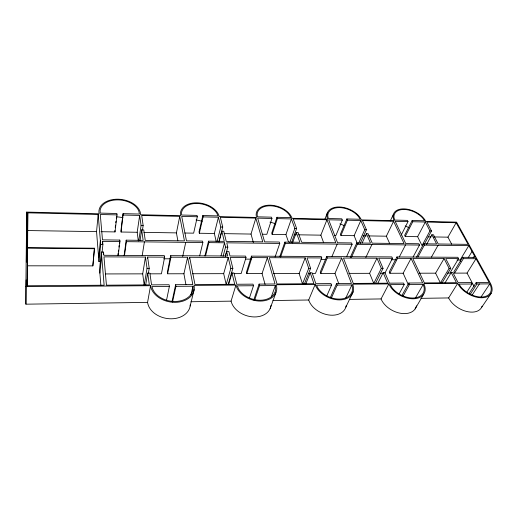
<?xml version="1.0" encoding="UTF-8"?>
<svg xmlns="http://www.w3.org/2000/svg" width="518" height="518" viewBox="0 0 518 518"><rect width="100%" height="100%" fill="white"/><g stroke="black" fill="none" stroke-linecap="round" stroke-linejoin="round"><path stroke-width="0.78" d="M190.307 304.59A21.581 16.207 10.5 0 1 169.658 318.758A21.581 16.207 10.5 0 1 147.578 302.382L25.913 304.183L25.9 286.648L150.563 285.709A22.106 16.233 10.9 0 0 175.116 302.35A22.106 16.233 10.9 0 0 194.056 285.386L235.923 285.068A21.128 15.171 18.3 0 0 260.431 301.075A21.128 15.171 18.3 0 0 276.262 284.764L315.145 284.473A20.467 14.044 23.9 0 0 339.549 299.896A20.467 14.044 23.9 0 0 352.661 284.188L388.869 283.916A20.008 12.931 27.6 0 0 413.124 298.795A20.008 12.931 27.6 0 0 423.841 283.657L457.647 283.404A19.658 11.895 30.1 0 0 481.714 297.772A19.658 11.895 30.1 0 0 490.332 283.158L456.572 222.144L425.822 221.426A18.085 10.729 25.1 0 0 403.956 208.877A18.085 10.729 25.1 0 0 394.101 220.681L361.363 219.917A18.506 11.538 22.1 0 0 339.348 206.986A18.506 11.538 22.1 0 0 327.564 219.127L292.035 218.292A18.745 12.147 18.1 0 0 270.279 205.173A18.745 12.147 18.1 0 0 256.546 217.463L219.224 216.589A19.833 13.151 13.2 0 0 196.995 202.816A19.833 13.151 13.2 0 0 180.594 215.689L140.598 214.75A20.94 13.882 7.7 0 0 118.156 199.203A20.94 13.882 7.7 0 0 99.158 213.785L26.671 212.089L26.34 262.14M27.266 286.545L27.473 248.148L94.451 248.718L94.412 248.2L27.48 247.617L27.791 212.84L98.167 214.465L100.699 244.496L98.964 261.622L100.395 261.629M27.609 247.507L27.791 212.84M27.473 248.148L27.137 285.761L104.131 285.211L101.34 252.085L103.548 252.104L103.827 255.29L164.368 255.627L164.62 257.168L161.435 273.808L150.343 273.834M25.9 286.648L26.671 212.089M25.913 304.183L26.159 279.927M94.412 248.2L92.852 265.883L27.448 265.812M92.852 265.883L94.451 248.718M98.964 261.622L96.555 231.63L98.167 214.465M98.653 257.737L100.369 240.598M101.34 252.085L99.573 269.198L100.9 285.722M102.299 244.496L102.616 241.382L119.943 241.582L118.182 255.484M99.896 273.161L101.67 256.06M102.078 252.298L102.888 244.515L102.616 241.382M103.302 254.435L103.548 252.104M115.229 227.421L115.508 225.103M115.779 222.779L115.961 221.231M116.33 218.143L116.511 216.595M100.965 231.701L115.009 231.922L117.029 214.899L116.874 213.5L100.201 213.105L100.149 210.049A19.891 13.183 7.7 0 1 118.298 199.883A19.891 13.183 7.7 0 1 138.811 211.014L139.433 214.031L123.083 213.643L120.94 230.614L121.102 232.019L137.179 232.271L138.319 240.825M117.832 255.529L118.123 253.211M118.318 251.67L118.512 250.123M118.9 247.034L119.095 245.487M119.393 243.169L119.781 240.08L102.486 239.866L100.278 214.517L117.029 214.899M121.102 232.019L123.083 213.643M124.119 255.568L126.198 240.158L143.149 240.365L141.686 229.856L143.758 229.895L145.247 240.391L184.447 240.876L179.74 216.349L141.712 215.469L143.149 225.583L142.437 230.167M124.495 255.523L126.379 241.66L126.198 240.158M137.179 232.271L139.679 215.423L123.252 215.048M138.753 240.851L141.084 225.544L139.679 215.423M140.035 240.572L141.686 229.856M142.204 255.62L144.405 241.867M145.61 285.081L144.198 285.088L142.703 273.854L145.467 257.07L103.963 256.863L106.436 285.191L149.339 284.887L147.708 273.154L149.89 273.148L151.554 284.868L169.121 284.745L169.386 286.396L166.459 300.569M147.358 258.605L147.617 257.077L164.62 257.168M144.198 285.088L147.041 268.337L145.467 257.07M145.655 285.107L147.708 273.154M148.388 273.122L149.21 268.337L147.617 257.077M147.578 302.382L150.563 285.709M234.142 273.64L241.116 273.621L245.998 257.569L245.61 256.093L229.986 256.002L228.898 251.56L226.638 251.541L227.719 255.989L170.668 255.665L167.359 272.267L167.612 273.795L183.916 273.757L187.594 257.278L170.934 257.193L167.612 273.795M177.868 240.792L176.418 232.886L179.74 216.349M172.093 301.198L175.634 284.699L192.832 284.576L187.594 257.278M172.526 302.052L175.919 286.344L175.634 284.699M182.686 256.494L185.742 242.346M216.265 241.764L214.342 233.482L199.326 233.249L199.035 231.896L202.816 215.533L217.974 215.896L216.854 213.261A18.836 12.484 13.2 0 0 197.196 203.477A18.836 12.484 13.2 0 0 181.565 212.38L181.578 215.028L197.028 215.397L197.319 216.757L193.641 233.158L184.784 233.016M189.31 258.858L189.659 257.291L228.198 257.485L230.84 268.343L226.191 284.499L228.166 284.479L232.854 268.343L230.193 257.491L245.998 257.569M199.326 233.249L203.121 216.887L202.816 215.533M199.689 255.801L202.862 242.547L202.551 241.097L186.474 240.896L181.708 216.394L197.319 216.757M190.935 294.787L192.994 286.208L175.919 286.344M190.164 305.989L194.146 289.633M204.875 255.95L208.521 241.168L224.288 241.362L221.827 231.209L223.757 231.242L226.243 241.388L262.749 241.835L255.827 218.104L220.338 217.288L222.734 227.072L218.9 241.744M205.568 255.84L208.845 242.618L208.521 241.168M214.342 233.482L218.434 217.243L203.121 216.887M217.016 241.725L220.81 227.033L218.434 217.243M218.997 242.029L221.827 231.209M220.985 255.924L224.521 242.8L208.845 242.618M223.051 256.41L225.57 247.144L224.521 242.8M225.272 256.423L227.816 247.17L226.754 242.825L279.752 243.441L279.312 242.035L264.633 241.854L257.66 218.149L271.944 218.479L266.835 234.311L262.16 234.24M225.362 256.17L226.638 251.541M226.191 284.499L223.679 273.666L228.198 257.485M228.606 284.505L231.96 272.98L233.987 272.98L236.758 284.259L253.043 284.142L253.464 285.735L249.482 297.889M253.367 242.469L251.016 234.065L255.827 218.104M270.985 305.439A20.642 15.171 18.3 0 1 251.839 316.796A20.642 15.171 18.3 0 1 231.073 301.146L235.923 285.068M312.199 273.459L315.41 273.452L321.756 257.951L321.244 256.52L251.47 256.125L246.484 272.138L246.866 273.608L262.056 273.575L267.366 257.679L251.871 257.601L246.866 273.608M271.944 218.479L271.529 217.165L257.401 216.828L257.116 214.316A17.78 11.525 18.1 0 1 270.525 205.821A17.78 11.525 18.1 0 1 289.517 215.125L290.805 217.618L276.942 217.288L271.749 233.081L272.151 234.395L285.917 234.609L288.468 241.906M272.151 234.395L277.363 218.602L276.942 217.288M253.755 300.026L259.084 284.104L275.045 283.987L267.366 257.679M254.675 300.084L259.518 285.683L259.084 284.104M275.084 256.986L279.752 243.441M285.917 234.609L291.388 218.926L277.363 218.602M279.875 256.371L284.881 242.107L299.877 242.288L296.302 232.459L298.109 232.491L301.696 242.314L335.787 242.728L326.949 219.749L293.162 218.972L296.633 228.451L291.53 242.618M280.568 257.019L285.327 243.505L284.881 242.107M289.763 242.599L294.833 228.419L291.388 218.926M271.309 296.846L275.362 285.56L259.518 285.683M292.528 242.91L296.302 232.459M270.169 308.508L275.906 292.722M321.756 257.951L307.025 257.873L310.599 268.35L304.37 283.929L302.531 283.942L299.132 273.491L305.173 257.867L269.289 257.686L277.02 283.974L313.934 283.709L310.243 272.824L312.127 272.818L315.838 283.696L330.976 283.586L331.526 285.12L326.69 296.128M324.799 219.412L327.389 212.82M323.582 242.566L320.849 235.159L326.949 219.749M302.531 283.942L308.728 268.35L305.173 257.867M305.769 283.948L310.243 272.824M272.96 300.531L308.696 300L315.145 284.473M384.842 273.29L392.456 258.301L391.835 256.915L326.703 256.552L320.279 272.015L320.778 273.439L334.965 273.407L341.679 258.048L327.227 257.977L320.778 273.439M357.323 243.46L354.124 235.684L340.941 235.476L340.436 234.207L346.866 218.946L360.146 219.263L358.657 216.783A17.567 10.956 22.1 0 0 339.646 207.608A17.567 10.956 22.1 0 0 327.764 216.019L328.295 218.505L341.802 218.829L342.32 220.105L335.955 235.399L334.375 235.373M331.934 256.559L337.199 244.107M340.941 235.476L347.39 220.221L346.866 218.946M354.124 235.684L360.8 220.532L347.39 220.221M346.626 256.643L352.104 244.282L351.554 242.923L337.555 242.754L328.671 219.787L342.32 220.105M330.393 297.461L336.603 283.547L351.444 283.443L341.679 258.048M331.261 298.251L337.16 285.075L336.603 283.547M350.246 257.491L356.753 242.987L370.5 243.156L366.42 233.637L368.11 233.67L372.209 243.175L404.085 243.57L393.589 221.29L362.464 220.571L366.427 229.759L360.211 243.447M351.431 257.394L357.31 244.341L356.753 242.987M358.553 243.428L364.743 229.727L360.8 220.532M362.147 243.013L366.42 233.637M345.759 298.044L351.897 284.958L337.16 285.075M365.837 257.472L371.93 244.509M345.862 307.109L353.114 291.854M390.261 220.94L393.324 214.556M389.614 243.369L386.363 236.195L393.589 221.29M392.456 258.301L378.697 258.236L383.055 268.356L375.498 283.417L373.776 283.43L369.619 273.323L376.962 258.223L343.473 258.055L353.289 283.43L387.658 283.184L383.158 272.675L384.913 272.675L389.439 283.171L403.548 283.068L404.208 284.544L399.19 293.771M373.776 283.43L381.306 268.356L376.962 258.223M401.262 235.01L408.003 221.62L407.401 220.383L394.722 220.079L393.984 217.664A17.172 10.192 25.1 0 1 404.299 209.486A17.172 10.192 25.1 0 1 422.986 218.389L424.611 220.791L412.153 220.493L404.649 235.256L405.238 236.493L417.625 236.687L422.021 245.603L429.927 230.944L425.356 222.021L412.768 221.73L412.153 220.493M377.726 283.43L383.158 272.675M405.238 236.493L412.768 221.73M447.5 273.141L449.883 273.135L458.579 258.631L457.873 257.291L396.937 256.947L389.264 271.898L389.866 273.277L403.146 273.245L411.072 258.391L397.565 258.327L389.866 273.277M399.32 256.941L405.536 244.904M349.533 299.398L381.041 298.931L388.869 283.916M417.625 236.687L425.356 222.021M413.086 257.019L419.489 245.066L418.848 243.745L405.736 243.589L395.202 221.322L408.003 221.62M416.517 257.142L423.718 243.81L436.596 243.965L431.87 234.738L433.456 234.771L438.196 243.984L468.091 244.354L456.144 222.734L426.916 222.054L431.5 230.976L424.326 244.224M417.903 257.051L424.371 245.118L423.718 243.81M426.547 244.509L431.87 234.738M401.787 295.778L408.793 283.029L422.636 282.932L411.072 258.391M403.211 295.83L409.46 284.505L408.793 283.029M431.423 257.122L438.066 245.279M451.651 244.127L447.947 237.16L456.144 222.734M415.533 297.824L423.206 284.395L409.46 284.505M458.579 258.631L445.7 258.566L450.738 268.363L442.042 282.938L440.43 282.951L435.606 273.174L444.081 258.56L412.749 258.404L424.359 282.919L456.442 282.692L451.243 272.539L452.887 272.533L458.106 282.679L471.289 282.582L472.047 284.013L466.582 292.534M415.125 308.948L423.685 294.185M440.43 282.951L449.1 268.363L444.081 258.56M444.871 283.139L451.243 272.539M460.8 261.337L460.107 260.042L468.796 245.636L475.291 257.388L462.652 257.316L453.904 271.795L454.59 273.128L467.048 273.096L476.023 258.722L489.134 282.459L476.191 282.55L469.004 293.68M454.59 273.128L463.37 258.657L476.023 258.722M468.24 257.64L472.021 251.47M473.167 257.899L474.436 255.847M420.94 298.342L448.633 297.934L457.647 283.404M470.169 294.438L476.955 283.974L489.801 283.87L490.922 286.655A18.667 11.292 30.1 0 1 481.364 297.028A18.667 11.292 30.1 0 1 460.845 286.933L458.961 284.11L472.047 284.013M471.73 295.713L479.396 283.955M481.131 296.872L489.801 283.87M481.468 307.621L491.161 293.324M190.902 301.741L231.073 301.146M169.386 286.396L151.949 286.532L152.985 289.802A20.992 15.417 10.9 0 0 175.039 301.489A20.992 15.417 10.9 0 0 193.059 289.426L192.994 286.208M253.464 285.735L237.296 285.858L238.597 289.005A20.06 14.407 18.3 0 0 260.269 300.246A20.06 14.407 18.3 0 0 275.751 288.656L275.362 285.56M331.526 285.12L316.498 285.237L318.026 288.261A19.438 13.332 23.9 0 0 339.316 299.093A19.438 13.332 23.9 0 0 352.57 287.943L351.897 284.958M404.208 284.544L390.203 284.654L391.925 287.574A18.998 12.283 27.6 0 0 412.827 298.025A18.998 12.283 27.6 0 0 424.119 287.276L423.206 284.395M105.316 273.938L142.703 273.854M192.359 273.737L223.679 273.666M231.047 273.646L232.595 273.64M273.543 273.549L299.132 273.491M308.178 273.465L310.593 273.459M348.763 273.374L369.619 273.323M380.07 273.297L383.249 273.29M419.017 273.206L435.606 273.174M147.041 268.337L149.21 268.337M230.84 268.343L232.854 268.343M308.728 268.35L310.599 268.35M381.306 268.356L383.055 268.356M449.1 268.363L450.738 268.363M163.565 258.773L170.04 258.799M245.526 259.123L251.126 259.149M320.998 259.447L325.848 259.466M391.414 259.745L396.244 259.771M456.928 260.03L460.107 260.042M100.699 244.496L102.888 244.515M225.57 247.144L227.816 247.17M126.379 241.66L202.862 242.547M285.327 243.505L352.104 244.282M357.31 244.341L419.489 245.066M424.371 245.118L468.796 245.636M27.758 230.549L96.555 231.63M143.926 232.375L176.418 232.886M224.119 233.637L251.016 234.065M293.984 234.738L296.354 234.777M298.724 234.816L320.849 235.159M363.008 235.826L366.226 235.878M368.648 235.917L386.363 236.195M427.959 236.849L431.157 236.901M433.553 236.933L447.947 237.16M141.084 225.544L143.149 225.583M220.81 227.033L222.734 227.072M294.833 228.419L296.633 228.451M364.743 229.727L366.427 229.759M429.927 230.944L431.5 230.976M462.652 257.316L463.37 258.657M476.191 282.55L476.955 283.974M467.048 273.096L474.08 286.325M396.937 256.947L397.565 258.327M403.146 273.245L408.365 284.758M334.965 273.407L338.811 283.825M326.703 256.552L327.227 257.977M262.056 273.575L265.074 284.369M251.47 256.125L251.871 257.601M231.96 272.98L234.706 284.278L194.962 284.563L189.659 257.291M183.916 273.757L185.91 284.635M170.668 255.665L170.934 257.193M119.781 240.08L119.943 241.582M114.867 230.516L115.009 231.922M482.103 306.177A19.244 11.953 30.5 0 1 466.582 311.454A19.244 11.953 30.5 0 1 448.633 297.934M416.453 305.808A19.574 12.976 28 0 1 400.051 313.189A19.574 12.976 28 0 1 381.041 298.931M346.205 305.665A20.014 14.064 24.1 0 1 328.561 314.95A20.014 14.064 24.1 0 1 308.696 300M405.147 225.952A16.835 10.263 25.4 0 1 409.045 227.829M339.827 223.912A17.217 11.02 22.3 0 1 343.946 225.511M269.962 222.125A17.411 11.577 18.1 0 1 275.608 223.977M196.024 220.014A18.428 12.523 12.9 0 1 202.149 221.445M116.427 216.88A19.444 13.209 7.2 0 1 123.122 217.832"/></g></svg>
